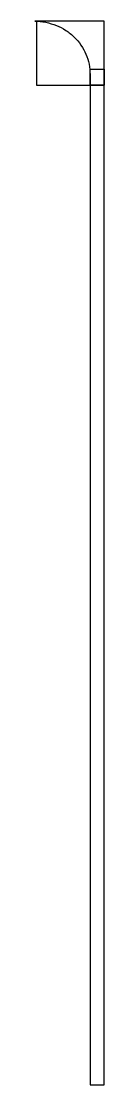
# Model space of a CAD drawing. Header units: millimetres. Extents: x 25 to 31, y 0 to 100.
import ezdxf

# ---------------------------------------------------------------- set-up
doc = ezdxf.new("R2010")
doc.units = ezdxf.units.MM
doc.layers.get('0').update_dxf_attribs({"linetype": 'CONTINUOUS'})

msp = doc.modelspace()

# ---------------------------------------------------------------- linework, layer by layer
for p, q in [((31.33, 100), (24.83, 100)), ((31.33, 100), (25, 100)), ((25, 100), (25, 94)), ((31.33, 0), (31.33, 100)), ((31.33, 94), (31.33, 100)), ((30, 94), (30, 95.5)), ((30, 95.5), (31.33, 95.5)), ((31.33, 95.5), (31.33, 94)), ((25, 94), (31.33, 94)), ((30, 95), (30, 0)), ((31.33, 94), (30, 94)), ((30, 0), (31.33, 0))]:
    msp.add_line(p, q)
msp.add_open_spline([(24.83, 100), (25.15, 100), (25.51, 99.97), (26.21, 99.83), (26.55, 99.73), (27.15, 99.49), (27.45, 99.33), (28.03, 98.95), (28.3, 98.73), (28.74, 98.29), (28.96, 98.04), (29.34, 97.48), (29.5, 97.18), (29.74, 96.61), (29.84, 96.29), (29.97, 95.64), (30, 95.31), (30, 95)], degree=3, knots=[2.309415, 2.309415, 2.309415, 2.309415, 2.407378, 2.407378, 2.505342, 2.505342, 2.600012, 2.600012, 2.694682, 2.694682, 2.787428, 2.787428, 2.880174, 2.880174, 2.971848, 2.971848, 3.063523, 3.063523, 3.063523, 3.063523])

doc.saveas('drawing.dxf')
